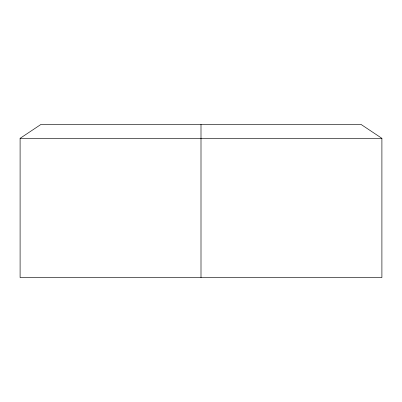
<?xml version="1.0" encoding="UTF-8"?>
<svg xmlns="http://www.w3.org/2000/svg" width="402" height="402" viewBox="0 0 402 402"><rect width="100%" height="100%" fill="white"/><g stroke="black" fill="none" stroke-linecap="round" stroke-linejoin="round"><path stroke-width="0.6" d="M20.1 138.333L40.989 124.409L361.011 124.409L381.9 138.333L381.9 277.591L20.1 277.591L20.1 138.333L381.9 138.333M201 124.409L201 277.591"/></g></svg>
